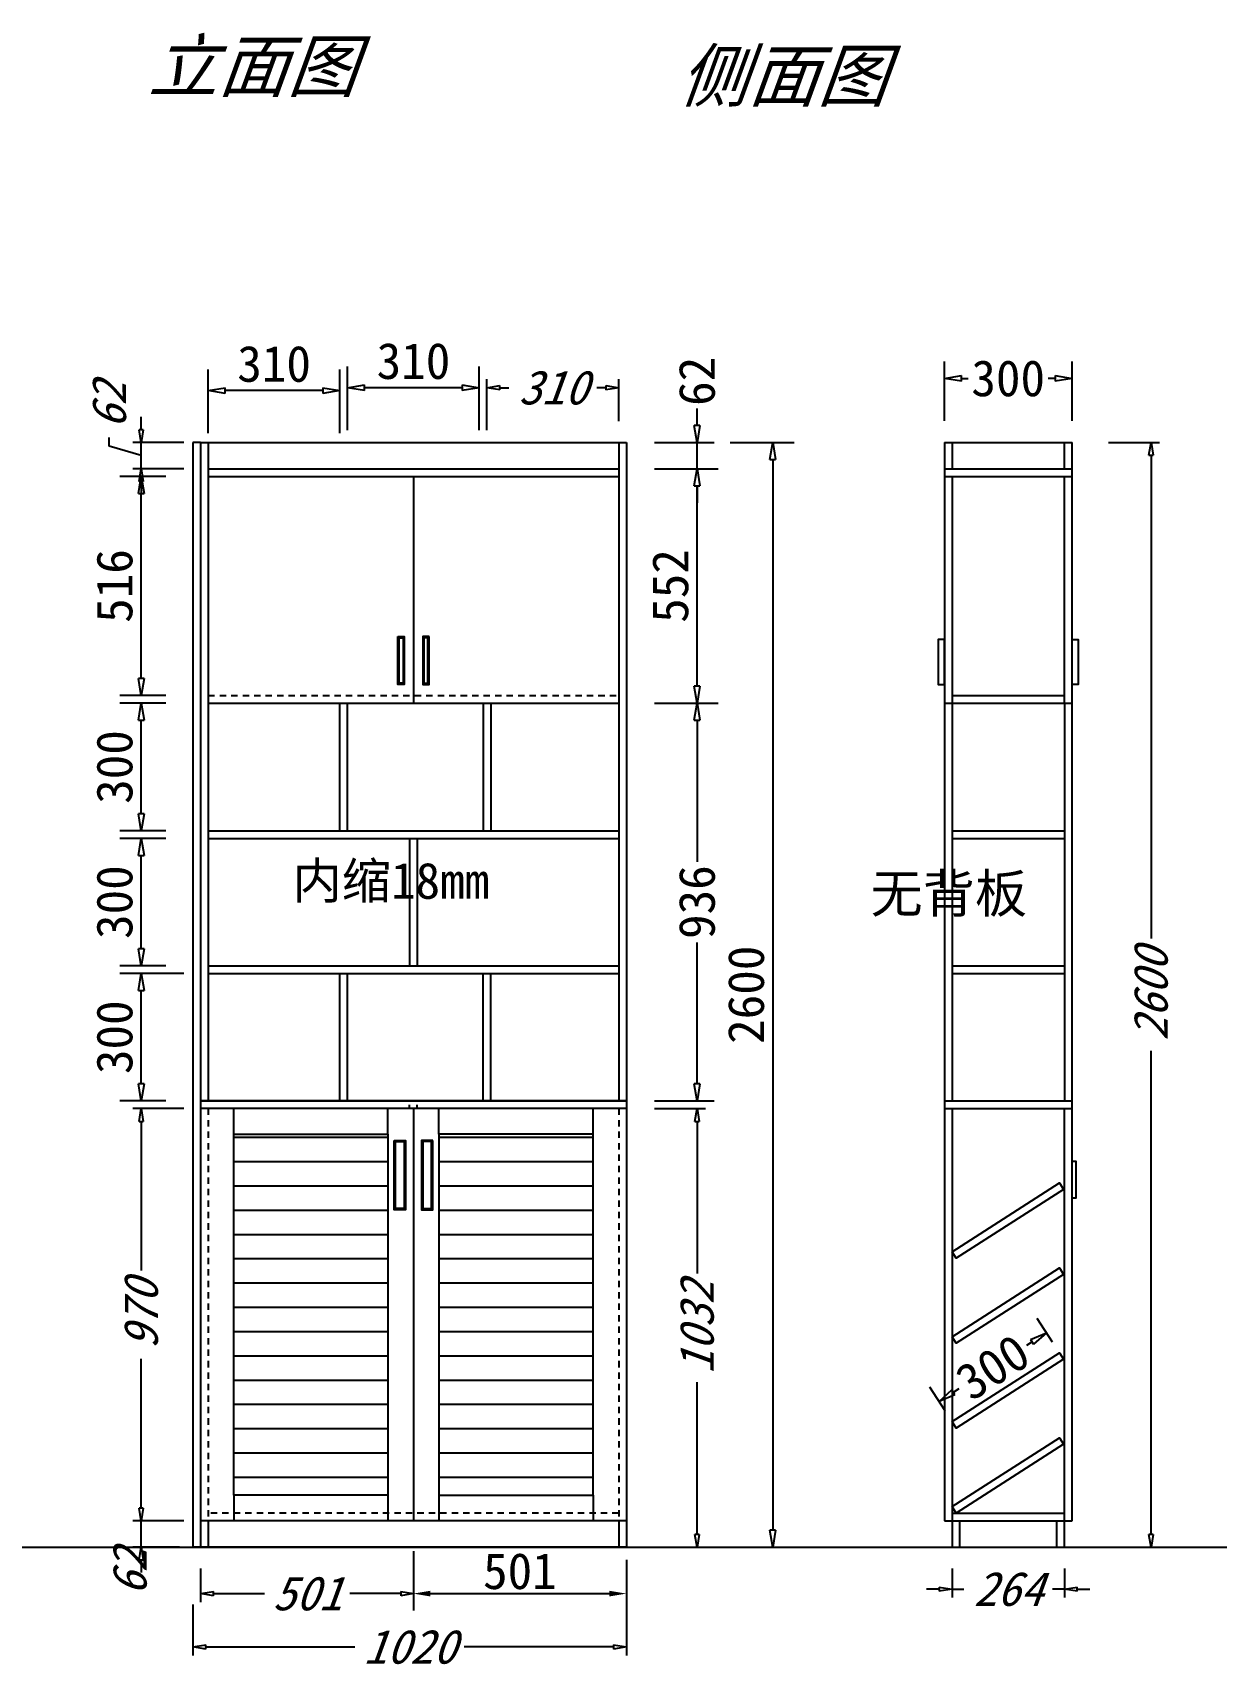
# Model space of a CAD drawing. Header units: millimetres. Extents: x 366509 to 398313, y -1245498 to -1202747.
# Drawn here: x 379150 to 381936, y -1229174 to -1225322 of the extents above; entities that cross this region are included whole.
import ezdxf

# ---------------------------------------------------------------- set-up
doc = ezdxf.new("R2010")
doc.units = ezdxf.units.MM
doc.header["$LTSCALE"] = 20
doc.linetypes.add('JIS_02_0.7', pattern=[1.35, 0.75, -0.6])
doc.layers.get('Defpoints').update_dxf_attribs({"color": 250})
doc.styles.get("Standard").update_dxf_attribs({"font": 'SimSun.ttf', "height": 85})
doc.styles.add('text', font='SimSun.ttf', dxfattribs={"height": 85})
doc.styles.add('汉字', font='SimSun.ttf', dxfattribs={"oblique": 20, "height": 80})
doc.dimstyles.new('200', dxfattribs={"dimtxt": 90, "dimasz": 40, "dimexe": 50, "dimexo": 100, "dimgap": 20, "dimtad": 1, "dimdec": 0, "dimtxsty": 'Standard', "dimblk": 'CLOSEDBLANK', "dimcen": 100, "dimdle": 50, "dimclrd": 256, "dimclre": 256, "dimclrt": 256, "dimadec": 0, "dimazin": 0, "dimtfac": 1, "dimtdec": 0, "dimtmove": 2, "dimatfit": 3, "dimldrblk": 'CLOSEDBLANK', "dimfxl": 100, "dimfxlon": 1, "dimlwd": 25, "dimlwe": 25, "dimarcsym": 0})
doc.dimstyles.new('ISO-25', dxfattribs={"dimtxt": 2.5, "dimasz": 2.5, "dimexe": 1.25, "dimexo": 0.625, "dimtad": 1, "dimtxsty": 'Standard', "dimcen": 2.5, "dimadec": 0, "dimazin": 0, "dimtfac": 1, "dimtmove": 0, "dimatfit": 3, "dimfxl": 1, "dimarcsym": 0})
doc.dimstyles.get("Standard").update_dxf_attribs({"dimtxt": 0.18, "dimasz": 0.18, "dimexe": 0.18, "dimexo": 0.0625, "dimgap": 0.09, "dimtad": 0, "dimtih": 1, "dimtoh": 1, "dimdec": 4, "dimzin": 0, "dimdsep": 46, "dimtxsty": 'Standard', "dimcen": 0.09, "dimadec": 0, "dimazin": 0, "dimtfac": 1, "dimtdec": 4, "dimtofl": 0, "dimtmove": 0, "dimatfit": 3, "dimfxl": 1, "dimtolj": 1, "dimtzin": 0, "dimarcsym": 0})
doc.dimstyles.new('周文晶', dxfattribs={"dimtxt": 70, "dimasz": 40, "dimexe": 40, "dimexo": 30, "dimgap": 10, "dimtad": 0, "dimdec": 0, "dimtxsty": 'Standard', "dimblk": 'CLOSEDBLANK', "dimcen": 200, "dimclrd": 256, "dimclre": 256, "dimadec": 0, "dimazin": 0, "dimtfac": 1, "dimtdec": 0, "dimtmove": 0, "dimatfit": 3, "dimldrblk": 'CLOSEDBLANK', "dimfxl": 100, "dimfxlon": 1, "dimarcsym": 0})

# ---------------------------------------------------------------- blocks, each defined once
blk = doc.blocks.new('_ClosedBlank')
at = {"color": 0, "linetype": 'ByBlock', "lineweight": -2}
for p, q in [((-1, 0.167), (0, 0)), ((-1, 0.167), (-1, -0.167)), ((0, 0), (-1, -0.167))]:
    blk.add_line(p, q, dxfattribs=at)
blk = doc.blocks.new('*D1112')
at = {"lineweight": 25, "transparency": 16777216}
for p, q in [((379405.4, -1228794.6), (379405.4, -1228764.6)), ((379505.4, -1228824.6), (379385.4, -1228824.6)), ((379405.4, -1228886.6), (379405.4, -1228824.6)), ((379495.2, -1228886.6), (379385.4, -1228886.6)), ((379405.4, -1228916.6), (379405.4, -1228946.6))]:
    blk.add_line(p, q, dxfattribs=at)
at = {"layer": 'Defpoints', "color": 0, "transparency": 16777216}
for p in [(379405.4, -1228824.6), (379563.2, -1228824.6), (379545.2, -1228886.6)]:
    blk.add_point(p, dxfattribs=at)
at = {"lineweight": 25, "transparency": 16777216, "xscale": 30, "yscale": 30, "zscale": 30}
for p, rotation in [((379405.4, -1228824.6), 270), ((379405.4, -1228886.6), 90)]:
    blk.add_blockref('_ClosedBlank', p, dxfattribs=dict(at, rotation=rotation))
at = {"lineweight": -3, "transparency": 16777216, "insert": (379378.9, -1228946.6), "char_height": 80, "attachment_point": 5, "rotation": 90, "style": '汉字'}
blk.add_mtext('62', dxfattribs=at)
blk = doc.blocks.new('*D1113')
at = {"lineweight": 25, "transparency": 16777216}
for p, q in [((379505.4, -1227854.6), (379385.4, -1227854.6)), ((379405.4, -1227884.6), (379405.4, -1228235.4)), ((379405.4, -1228794.6), (379405.4, -1228443.7)), ((379505.4, -1228824.6), (379385.4, -1228824.6))]:
    blk.add_line(p, q, dxfattribs=at)
at = {"layer": 'Defpoints', "color": 0, "transparency": 16777216}
for p in [(379405.4, -1227854.6), (379563.2, -1227854.6), (379563.2, -1228824.6)]:
    blk.add_point(p, dxfattribs=at)
at = {"lineweight": 25, "transparency": 16777216, "xscale": 30, "yscale": 30, "zscale": 30}
for p, rotation in [((379405.4, -1227854.6), 90), ((379405.4, -1228824.6), 270)]:
    blk.add_blockref('_ClosedBlank', p, dxfattribs=dict(at, rotation=rotation))
at = {"lineweight": -3, "transparency": 16777216, "insert": (379405.4, -1228339.6), "char_height": 80, "attachment_point": 5, "rotation": 90, "style": '汉字'}
blk.add_mtext('970', dxfattribs=at)
blk = doc.blocks.new('*D1140')
at = {"lineweight": 25, "transparency": 16777216}
for p, q in [((380219.2, -1226258), (380219.2, -1226138)), ((380529.2, -1226236.7), (380529.2, -1226138)), ((380249.2, -1226158), (380271, -1226158)), ((380499.2, -1226158), (380477.5, -1226158))]:
    blk.add_line(p, q, dxfattribs=at)
at = {"layer": 'Defpoints', "color": 0, "transparency": 16777216}
for p in [(380529.2, -1226158), (380529.2, -1226286.7), (380219.2, -1226900.6)]:
    blk.add_point(p, dxfattribs=at)
at = {"lineweight": 25, "transparency": 16777216, "xscale": 30, "yscale": 30, "zscale": 30, "rotation": 180}
blk.add_blockref('_ClosedBlank', (380219.2, -1226158), dxfattribs=at)
at = {"lineweight": 25, "transparency": 16777216, "xscale": 30, "yscale": 30, "zscale": 30}
blk.add_blockref('_ClosedBlank', (380529.2, -1226158), dxfattribs=at)
at = {"lineweight": -3, "transparency": 16777216, "insert": (380374.2, -1226158), "char_height": 80, "attachment_point": 5, "style": '汉字'}
blk.add_mtext('310', dxfattribs=at)
blk = doc.blocks.new('*D1114')
at = {"lineweight": 25, "transparency": 16777216}
for p, q in [((379527.2, -1229021.7), (379527.2, -1229141.7)), ((380547.2, -1229021.7), (380547.2, -1229141.7)), ((379557.2, -1229121.7), (379908.6, -1229121.7)), ((380517.2, -1229121.7), (380165.8, -1229121.7))]:
    blk.add_line(p, q, dxfattribs=at)
at = {"layer": 'Defpoints', "color": 0, "transparency": 16777216}
for p in [(379527.2, -1228886.6), (380547.2, -1228886.6), (380547.2, -1229121.7)]:
    blk.add_point(p, dxfattribs=at)
at = {"lineweight": 25, "transparency": 16777216, "xscale": 30, "yscale": 30, "zscale": 30, "rotation": 180}
blk.add_blockref('_ClosedBlank', (379527.2, -1229121.7), dxfattribs=at)
at = {"lineweight": 25, "transparency": 16777216, "xscale": 30, "yscale": 30, "zscale": 30}
blk.add_blockref('_ClosedBlank', (380547.2, -1229121.7), dxfattribs=at)
at = {"lineweight": -3, "transparency": 16777216, "insert": (380037.2, -1229121.7), "char_height": 80, "attachment_point": 5, "style": '汉字'}
blk.add_mtext('1020', dxfattribs=at)
blk = doc.blocks.new('*D1141')
at = {"lineweight": 25, "transparency": 16777216}
for p, q in [((381313.7, -1228936.6), (381313.7, -1229005.6)), ((381578.1, -1228936.6), (381578.1, -1229005.6)), ((381283.7, -1228985.6), (381253.7, -1228985.6)), ((381313.7, -1228985.6), (381341.3, -1228985.6)), ((381578.1, -1228985.6), (381550.5, -1228985.6)), ((381608.1, -1228985.6), (381638.1, -1228985.6))]:
    blk.add_line(p, q, dxfattribs=at)
at = {"layer": 'Defpoints', "color": 0, "transparency": 16777216}
for p in [(381313.7, -1228886.6), (381578.1, -1228886.6), (381578.1, -1228985.6)]:
    blk.add_point(p, dxfattribs=at)
at = {"lineweight": 25, "transparency": 16777216, "xscale": 30, "yscale": 30, "zscale": 30}
blk.add_blockref('_ClosedBlank', (381313.7, -1228985.6), dxfattribs=at)
at = {"lineweight": 25, "transparency": 16777216, "xscale": 30, "yscale": 30, "zscale": 30, "rotation": 180}
blk.add_blockref('_ClosedBlank', (381578.1, -1228985.6), dxfattribs=at)
at = {"lineweight": -3, "transparency": 16777216, "insert": (381445.9, -1228985.6), "char_height": 80, "attachment_point": 5, "style": '汉字'}
blk.add_mtext('264', dxfattribs=at)
blk = doc.blocks.new('*D1142')
at = {"lineweight": 25, "transparency": 16777216}
for p, q in [((381682, -1226286.6), (381802, -1226286.6)), ((381782, -1226316.6), (381782, -1227454.4)), ((381782, -1228856.6), (381782, -1227718.7)), ((381682, -1228886.6), (381802, -1228886.6))]:
    blk.add_line(p, q, dxfattribs=at)
at = {"layer": 'Defpoints', "color": 0, "transparency": 16777216}
for p in [(381596.1, -1226286.6), (381596.1, -1228886.6), (381782, -1228886.6)]:
    blk.add_point(p, dxfattribs=at)
at = {"lineweight": 25, "transparency": 16777216, "xscale": 30, "yscale": 30, "zscale": 30}
for p, rotation in [((381782, -1226286.6), 90), ((381782, -1228886.6), 270)]:
    blk.add_blockref('_ClosedBlank', p, dxfattribs=dict(at, rotation=rotation))
at = {"lineweight": -3, "transparency": 16777216, "insert": (381782, -1227586.6), "char_height": 80, "attachment_point": 5, "rotation": 90, "style": '汉字'}
blk.add_mtext('2600', dxfattribs=at)
blk = doc.blocks.new('*D1115')
at = {"lineweight": 25, "transparency": 16777216}
for p, q in [((380613.6, -1227854.6), (380733.6, -1227854.6)), ((380713.6, -1227884.6), (380713.6, -1228242.6)), ((380713.6, -1228856.6), (380713.6, -1228498.5)), ((380613.6, -1228886.6), (380733.6, -1228886.6))]:
    blk.add_line(p, q, dxfattribs=at)
at = {"layer": 'Defpoints', "color": 0, "transparency": 16777216}
for p in [(380547.2, -1227854.6), (380529.2, -1228886.6), (380713.6, -1228886.6)]:
    blk.add_point(p, dxfattribs=at)
at = {"lineweight": 25, "transparency": 16777216, "xscale": 30, "yscale": 30, "zscale": 30}
for p, rotation in [((380713.6, -1227854.6), 90), ((380713.6, -1228886.6), 270)]:
    blk.add_blockref('_ClosedBlank', p, dxfattribs=dict(at, rotation=rotation))
at = {"lineweight": -3, "transparency": 16777216, "insert": (380713.6, -1228370.6), "char_height": 80, "attachment_point": 5, "rotation": 90, "style": '汉字'}
blk.add_mtext('1032', dxfattribs=at)
blk = doc.blocks.new('*D1143')
at = {"lineweight": 25, "transparency": 16777216}
for p, q in [((379405.4, -1226256.7), (379405.4, -1226226.7)), ((379330.4, -1226295.2), (379330.4, -1226275.2)), ((379405.4, -1226317.7), (379330.4, -1226295.2)), ((379505.4, -1226286.7), (379385.4, -1226286.7)), ((379405.4, -1226348.7), (379405.4, -1226286.7)), ((379405.4, -1226348.7), (379405.4, -1226286.7)), ((379505.4, -1226348.7), (379385.4, -1226348.7)), ((379405.4, -1226378.7), (379405.4, -1226408.7))]:
    blk.add_line(p, q, dxfattribs=at)
at = {"layer": 'Defpoints', "color": 0, "transparency": 16777216}
for p in [(379405.4, -1226286.7), (379563.2, -1226286.7), (379563.2, -1226348.7)]:
    blk.add_point(p, dxfattribs=at)
at = {"lineweight": 25, "transparency": 16777216, "xscale": 30, "yscale": 30, "zscale": 30}
for p, rotation in [((379405.4, -1226286.7), 270), ((379405.4, -1226348.7), 90)]:
    blk.add_blockref('_ClosedBlank', p, dxfattribs=dict(at, rotation=rotation))
at = {"lineweight": -3, "transparency": 16777216, "insert": (379330.4, -1226200.4), "char_height": 80, "attachment_point": 5, "rotation": 90, "style": '汉字'}
blk.add_mtext('62', dxfattribs=at)
blk = doc.blocks.new('*D1116')
at = {"lineweight": 25, "transparency": 16777216}
for p, q in [((380046.2, -1228896.1), (380046.2, -1229016.1)), ((379545.2, -1228936.6), (379545.2, -1229016.1)), ((379575.2, -1228996.1), (379695.4, -1228996.1)), ((380016.2, -1228996.1), (379896.1, -1228996.1))]:
    blk.add_line(p, q, dxfattribs=at)
at = {"layer": 'Defpoints', "color": 0, "transparency": 16777216}
for p in [(380046.2, -1228824.6), (379545.2, -1228886.6), (379545.2, -1228996.1)]:
    blk.add_point(p, dxfattribs=at)
at = {"lineweight": 25, "transparency": 16777216, "xscale": 30, "yscale": 30, "zscale": 30, "rotation": 180}
blk.add_blockref('_ClosedBlank', (379545.2, -1228996.1), dxfattribs=at)
at = {"lineweight": 25, "transparency": 16777216, "xscale": 30, "yscale": 30, "zscale": 30}
blk.add_blockref('_ClosedBlank', (380046.2, -1228996.1), dxfattribs=at)
at = {"lineweight": -3, "transparency": 16777216, "insert": (379795.7, -1228996.1), "char_height": 80, "attachment_point": 5, "style": '汉字'}
blk.add_mtext('501', dxfattribs=at)
blk = doc.blocks.new('*D1117')
at = {"lineweight": 25, "transparency": 16777216}
for p, q in [((380791.8, -1226286.7), (380941.8, -1226286.7)), ((380891.8, -1226326.7), (380891.8, -1228846.6)), ((380791.8, -1228886.6), (380941.8, -1228886.6))]:
    blk.add_line(p, q, dxfattribs=at)
at = {"layer": 'Defpoints', "color": 0, "transparency": 16777216}
for p in [(380385.3, -1226286.7), (380385.3, -1228886.6), (380891.8, -1228886.6)]:
    blk.add_point(p, dxfattribs=at)
at = {"lineweight": 25, "transparency": 16777216, "xscale": 40, "yscale": 40, "zscale": 40}
for p, rotation in [((380891.8, -1226286.7), 90), ((380891.8, -1228886.6), 270)]:
    blk.add_blockref('_ClosedBlank', p, dxfattribs=dict(at, rotation=rotation))
at = {"lineweight": -3, "transparency": 16777216, "insert": (380829.3, -1227586.6), "char_height": 85, "attachment_point": 5, "rotation": 90}
blk.add_mtext('2600', dxfattribs=at)
blk = doc.blocks.new('*D1144')
at = {"lineweight": 25, "transparency": 16777216}
for p, q in [((379891.2, -1226258), (379891.2, -1226108)), ((380201.2, -1226258), (380201.2, -1226108)), ((380161.2, -1226158), (379931.2, -1226158))]:
    blk.add_line(p, q, dxfattribs=at)
at = {"layer": 'Defpoints', "color": 0, "transparency": 16777216}
for p in [(379891.2, -1226158), (380201.2, -1226900.6), (379891.2, -1227218.6)]:
    blk.add_point(p, dxfattribs=at)
at = {"lineweight": 25, "transparency": 16777216, "xscale": 40, "yscale": 40, "zscale": 40, "rotation": 180}
blk.add_blockref('_ClosedBlank', (379891.2, -1226158), dxfattribs=at)
at = {"lineweight": 25, "transparency": 16777216, "xscale": 40, "yscale": 40, "zscale": 40}
blk.add_blockref('_ClosedBlank', (380201.2, -1226158), dxfattribs=at)
at = {"lineweight": -3, "transparency": 16777216, "insert": (380046.2, -1226095.5), "char_height": 85, "attachment_point": 5}
blk.add_mtext('310', dxfattribs=at)
blk = doc.blocks.new('*D1145')
at = {"lineweight": 25, "transparency": 16777216}
for p, q in [((379563.2, -1226264.7), (379563.2, -1226114.7)), ((379873.2, -1226264.7), (379873.2, -1226114.7)), ((379833.2, -1226164.7), (379603.2, -1226164.7))]:
    blk.add_line(p, q, dxfattribs=at)
at = {"layer": 'Defpoints', "color": 0, "transparency": 16777216}
for p in [(379563.2, -1226164.7), (379873.2, -1226900.6), (379563.2, -1227359.6)]:
    blk.add_point(p, dxfattribs=at)
at = {"lineweight": 25, "transparency": 16777216, "xscale": 40, "yscale": 40, "zscale": 40, "rotation": 180}
blk.add_blockref('_ClosedBlank', (379563.2, -1226164.7), dxfattribs=at)
at = {"lineweight": 25, "transparency": 16777216, "xscale": 40, "yscale": 40, "zscale": 40}
blk.add_blockref('_ClosedBlank', (379873.2, -1226164.7), dxfattribs=at)
at = {"lineweight": -3, "transparency": 16777216, "insert": (379718.2, -1226102.2), "char_height": 85, "attachment_point": 5}
blk.add_mtext('310', dxfattribs=at)
blk = doc.blocks.new('*D1118')
at = {"lineweight": 25, "transparency": 16777216}
for p, q in [((379505.4, -1227536.6), (379355.4, -1227536.6)), ((379405.4, -1227796.6), (379405.4, -1227576.6)), ((379463.2, -1227836.6), (379355.4, -1227836.6))]:
    blk.add_line(p, q, dxfattribs=at)
at = {"layer": 'Defpoints', "color": 0, "transparency": 16777216}
for p in [(379405.4, -1227536.6), (379873.2, -1227536.6), (379563.2, -1227836.6)]:
    blk.add_point(p, dxfattribs=at)
at = {"lineweight": 25, "transparency": 16777216, "xscale": 40, "yscale": 40, "zscale": 40}
for p, rotation in [((379405.4, -1227536.6), 90), ((379405.4, -1227836.6), 270)]:
    blk.add_blockref('_ClosedBlank', p, dxfattribs=dict(at, rotation=rotation))
at = {"lineweight": -3, "transparency": 16777216, "insert": (379342.9, -1227686.6), "char_height": 85, "attachment_point": 5, "rotation": 90}
blk.add_mtext('300', dxfattribs=at)
blk = doc.blocks.new('*D1146')
at = {"lineweight": 25, "transparency": 16777216}
for p, q in [((379463.2, -1227218.6), (379355.4, -1227218.6)), ((379405.4, -1227478.6), (379405.4, -1227258.6)), ((379463.2, -1227518.6), (379355.4, -1227518.6))]:
    blk.add_line(p, q, dxfattribs=at)
at = {"layer": 'Defpoints', "color": 0, "transparency": 16777216}
for p in [(379405.4, -1227218.6), (379563.2, -1227218.6), (379563.2, -1227518.6)]:
    blk.add_point(p, dxfattribs=at)
at = {"lineweight": 25, "transparency": 16777216, "xscale": 40, "yscale": 40, "zscale": 40}
for p, rotation in [((379405.4, -1227218.6), 90), ((379405.4, -1227518.6), 270)]:
    blk.add_blockref('_ClosedBlank', p, dxfattribs=dict(at, rotation=rotation))
at = {"lineweight": -3, "transparency": 16777216, "insert": (379342.9, -1227368.6), "char_height": 85, "attachment_point": 5, "rotation": 90}
blk.add_mtext('300', dxfattribs=at)
blk = doc.blocks.new('*D1147')
at = {"lineweight": 25, "transparency": 16777216}
for p, q in [((379463.2, -1226900.6), (379355.4, -1226900.6)), ((379405.4, -1227160.6), (379405.4, -1226940.6)), ((379463.2, -1227200.6), (379355.4, -1227200.6))]:
    blk.add_line(p, q, dxfattribs=at)
at = {"layer": 'Defpoints', "color": 0, "transparency": 16777216}
for p in [(379405.4, -1226900.6), (379563.2, -1226900.6), (379563.2, -1227200.6)]:
    blk.add_point(p, dxfattribs=at)
at = {"lineweight": 25, "transparency": 16777216, "xscale": 40, "yscale": 40, "zscale": 40}
for p, rotation in [((379405.4, -1226900.6), 90), ((379405.4, -1227200.6), 270)]:
    blk.add_blockref('_ClosedBlank', p, dxfattribs=dict(at, rotation=rotation))
at = {"lineweight": -3, "transparency": 16777216, "insert": (379342.9, -1227050.6), "char_height": 85, "attachment_point": 5, "rotation": 90}
blk.add_mtext('300', dxfattribs=at)
blk = doc.blocks.new('*D1148')
at = {"lineweight": 25, "transparency": 16777216}
for p, q in [((379463.2, -1226366.7), (379355.4, -1226366.7)), ((379405.4, -1226842.6), (379405.4, -1226406.7)), ((379463.2, -1226882.6), (379355.4, -1226882.6))]:
    blk.add_line(p, q, dxfattribs=at)
at = {"layer": 'Defpoints', "color": 0, "transparency": 16777216}
for p in [(379405.4, -1226366.7), (379563.2, -1226366.7), (379563.2, -1226882.6)]:
    blk.add_point(p, dxfattribs=at)
at = {"lineweight": 25, "transparency": 16777216, "xscale": 40, "yscale": 40, "zscale": 40}
for p, rotation in [((379405.4, -1226366.7), 90), ((379405.4, -1226882.6), 270)]:
    blk.add_blockref('_ClosedBlank', p, dxfattribs=dict(at, rotation=rotation))
at = {"lineweight": -3, "transparency": 16777216, "insert": (379342.9, -1226624.6), "char_height": 85, "attachment_point": 5, "rotation": 90}
blk.add_mtext('516', dxfattribs=at)
blk = doc.blocks.new('*D1119')
at = {"lineweight": 25, "transparency": 16777216}
for p, q in [((380629.2, -1226348.7), (380763.6, -1226348.7)), ((380713.6, -1226860.6), (380713.6, -1226388.7)), ((380629.2, -1226900.6), (380763.6, -1226900.6))]:
    blk.add_line(p, q, dxfattribs=at)
at = {"layer": 'Defpoints', "color": 0, "transparency": 16777216}
for p in [(380529.2, -1226348.7), (380713.6, -1226348.7), (380529.2, -1226900.6)]:
    blk.add_point(p, dxfattribs=at)
at = {"lineweight": 25, "transparency": 16777216, "xscale": 40, "yscale": 40, "zscale": 40}
for p, rotation in [((380713.6, -1226348.7), 90), ((380713.6, -1226900.6), 270)]:
    blk.add_blockref('_ClosedBlank', p, dxfattribs=dict(at, rotation=rotation))
at = {"lineweight": -3, "transparency": 16777216, "insert": (380651.1, -1226624.6), "char_height": 85, "attachment_point": 5, "rotation": 90}
blk.add_mtext('552', dxfattribs=at)
blk = doc.blocks.new('*D1120')
at = {"color": 0, "lineweight": -2, "transparency": 16777216}
for p, q in [((380046.2, -1228896.1), (380046.2, -1229036.1)), ((380547.2, -1228916.6), (380547.2, -1229036.1)), ((380086.2, -1228996.1), (380507.2, -1228996.1))]:
    blk.add_line(p, q, dxfattribs=at)
at = {"color": 0, "transparency": 16777216}
for points in [[(380086.2, -1228989.4), (380086.2, -1229002.8), (380046.2, -1228996.1)], [(380507.2, -1228989.4), (380507.2, -1229002.8), (380547.2, -1228996.1)]]:
    blk.add_solid(points, dxfattribs=at)
at = {"layer": 'Defpoints', "color": 0, "transparency": 16777216}
for p in [(380046.2, -1228824.6), (380547.2, -1228886.6), (380547.2, -1228996.1)]:
    blk.add_point(p, dxfattribs=at)
at = {"color": 0, "lineweight": -3, "transparency": 16777216, "insert": (380296.7, -1228943.6), "char_height": 85, "attachment_point": 5}
blk.add_mtext('501', dxfattribs=at)
blk = doc.blocks.new('*D1121')
at = {"lineweight": -2, "transparency": 16777216}
for p, q in [((381295.7, -1226236.2), (381295.7, -1226096.2)), ((381596.1, -1226236.2), (381596.1, -1226096.2)), ((381335.7, -1226136.2), (381351.8, -1226136.2)), ((381556.1, -1226136.2), (381539.9, -1226136.2))]:
    blk.add_line(p, q, dxfattribs=at)
at = {"layer": 'Defpoints', "color": 0, "transparency": 16777216}
for p in [(381596.1, -1226136.2), (381295.7, -1226286.6), (381596.1, -1226286.6)]:
    blk.add_point(p, dxfattribs=at)
at = {"lineweight": -2, "transparency": 16777216, "xscale": 40, "yscale": 40, "zscale": 40, "rotation": 180}
blk.add_blockref('_ClosedBlank', (381295.7, -1226136.2), dxfattribs=at)
at = {"lineweight": -2, "transparency": 16777216, "xscale": 40, "yscale": 40, "zscale": 40}
blk.add_blockref('_ClosedBlank', (381596.1, -1226136.2), dxfattribs=at)
at = {"color": 0, "transparency": 16777216, "insert": (381445.9, -1226136.2), "char_height": 85, "attachment_point": 5}
blk.add_mtext('300', dxfattribs=at)
blk = doc.blocks.new('*D1122')
at = {"lineweight": -2, "transparency": 16777216}
for p, q in [((380713.6, -1226246.7), (380713.6, -1226206.7)), ((380613.6, -1226286.7), (380753.6, -1226286.7)), ((380713.6, -1226348.7), (380713.6, -1226286.7)), ((380613.6, -1226348.7), (380753.6, -1226348.7)), ((380713.6, -1226388.7), (380713.6, -1226428.7))]:
    blk.add_line(p, q, dxfattribs=at)
at = {"layer": 'Defpoints', "color": 0, "transparency": 16777216}
for p in [(380529.2, -1226286.7), (380713.6, -1226286.7), (380529.2, -1226348.7)]:
    blk.add_point(p, dxfattribs=at)
at = {"lineweight": -2, "transparency": 16777216, "xscale": 40, "yscale": 40, "zscale": 40}
for p, rotation in [((380713.6, -1226286.7), 270), ((380713.6, -1226348.7), 90)]:
    blk.add_blockref('_ClosedBlank', p, dxfattribs=dict(at, rotation=rotation))
at = {"color": 0, "transparency": 16777216, "insert": (380713.6, -1226142.9), "char_height": 85, "attachment_point": 5, "rotation": 90}
blk.add_mtext('62', dxfattribs=at)
blk = doc.blocks.new('*D1123')
at = {"lineweight": -2, "transparency": 16777216}
for p, q in [((380613.6, -1226900.6), (380753.6, -1226900.6)), ((380713.6, -1226940.6), (380713.6, -1227273.6)), ((380713.6, -1227796.6), (380713.6, -1227463.6)), ((380613.6, -1227836.6), (380753.6, -1227836.6))]:
    blk.add_line(p, q, dxfattribs=at)
at = {"layer": 'Defpoints', "color": 0, "transparency": 16777216}
for p in [(380529.2, -1226900.6), (380529.2, -1227836.6), (380713.6, -1227836.6)]:
    blk.add_point(p, dxfattribs=at)
at = {"lineweight": -2, "transparency": 16777216, "xscale": 40, "yscale": 40, "zscale": 40}
for p, rotation in [((380713.6, -1226900.6), 90), ((380713.6, -1227836.6), 270)]:
    blk.add_blockref('_ClosedBlank', p, dxfattribs=dict(at, rotation=rotation))
at = {"color": 0, "transparency": 16777216, "insert": (380713.6, -1227368.6), "char_height": 85, "attachment_point": 5, "rotation": 90}
blk.add_mtext('936', dxfattribs=at)
blk = doc.blocks.new('*D1124')
at = {"lineweight": -2, "transparency": 16777216}
for p, q in [((381550.1, -1228404.3), (381514.2, -1228348.4)), ((381502.1, -1228403.6), (381488.7, -1228412.2)), ((381297.5, -1228566.1), (381261.7, -1228510.2)), ((381316.9, -1228522.3), (381330.3, -1228513.7))]:
    blk.add_line(p, q, dxfattribs=at)
at = {"layer": 'Defpoints', "color": 0, "transparency": 16777216}
for p in [(381535.8, -1228382), (381566.3, -1228429.5), (381313.7, -1228591.4)]:
    blk.add_point(p, dxfattribs=at)
at = {"lineweight": -2, "transparency": 16777216, "xscale": 40, "yscale": 40, "zscale": 40}
for p, rotation in [((381535.8, -1228382), 32.65196531528703), ((381283.2, -1228543.9), 212.651965315287)]:
    blk.add_blockref('_ClosedBlank', p, dxfattribs=dict(at, rotation=rotation))
at = {"color": 0, "transparency": 16777216, "insert": (381409.5, -1228463), "char_height": 85, "attachment_point": 5, "rotation": 32.652}
blk.add_mtext('300', dxfattribs=at)

msp = doc.modelspace()

# ---------------------------------------------------------------- hatches: boundary and pattern name
at = {"lineweight": -3}
h = msp.add_hatch(dxfattribs=at)
h.set_pattern_fill('LINE', color=250, scale=18, style=0)
h.set_pattern_definition([(0, (258626.51, -1220835.35), (0, 57.15), [])])
h.paths.add_polyline_path([(380469.234, -1227914.551), (380106.234, -1227914.551), (380106.234, -1228764.551), (380469.234, -1228764.551)])
h.paths.add_polyline_path([(379623.234, -1228764.551), (379986.234, -1228764.551), (379986.234, -1227914.551), (379623.234, -1227914.551)])

# ---------------------------------------------------------------- linework, layer by layer
for p, q in [((379527.234, -1226286.686), (379527.234, -1228886.551)), ((379545.234, -1226286.686), (379545.234, -1228886.551)), ((379545.234, -1226286.686), (380547.234, -1226286.686)), ((379563.234, -1226286.686), (379563.234, -1227836.551)), ((380273.346, -1226286.686), (380547.234, -1226286.686)), ((380529.234, -1226286.686), (380529.234, -1227836.551)), ((380547.234, -1226286.686), (380547.234, -1228886.551)), ((381295.675, -1226286.551), (381596.062, -1226286.551)), ((381295.675, -1226286.551), (381295.675, -1228824.551)), ((381313.675, -1226286.551), (381313.675, -1226348.551)), ((381313.675, -1226286.551), (381313.675, -1226348.551)), ((381578.062, -1226348.551), (381578.062, -1226286.551)), ((381578.062, -1226348.551), (381578.062, -1226286.551)), ((381596.062, -1228824.551), (381596.062, -1226286.551)), ((379563.234, -1226348.686), (380529.234, -1226348.686)), ((379563.234, -1226366.686), (380529.234, -1226366.686)), ((381295.675, -1226348.551), (381596.062, -1226348.551)), ((381295.675, -1226366.551), (381596.062, -1226366.551)), ((381313.675, -1226366.551), (381313.675, -1226900.551)), ((381578.062, -1226900.551), (381578.062, -1226366.551)), ((381313.675, -1226882.551), (381578.062, -1226882.551)), ((379563.234, -1226900.551), (380529.234, -1226900.551)), ((379873.234, -1227200.551), (379873.234, -1226900.551)), ((379891.234, -1227200.551), (379891.234, -1226900.551)), ((380210.234, -1226900.551), (380210.234, -1227200.551)), ((380228.234, -1226900.551), (380228.234, -1227200.551)), ((381295.675, -1226900.551), (381596.062, -1226900.551)), ((379563.234, -1227200.551), (380529.234, -1227200.551)), ((379563.234, -1227218.551), (380529.234, -1227218.551)), ((381313.675, -1227200.551), (381578.062, -1227200.551)), ((381313.675, -1227218.551), (381578.062, -1227218.551)), ((379563.234, -1227518.551), (380529.234, -1227518.551)), ((379563.234, -1227536.551), (380529.234, -1227536.551)), ((379873.234, -1227836.551), (379873.234, -1227536.551)), ((379891.234, -1227836.551), (379891.234, -1227536.551)), ((380210.234, -1227836.551), (380210.234, -1227536.551)), ((380228.234, -1227836.551), (380228.234, -1227536.551)), ((381313.675, -1227518.551), (381578.062, -1227518.551)), ((381313.675, -1227536.551), (381578.062, -1227536.551)), ((380547.234, -1227836.551), (379545.234, -1227836.551)), ((379545.234, -1227836.551), (380547.234, -1227836.551)), ((381295.675, -1227836.551), (381596.062, -1227836.551)), ((380547.234, -1227854.551), (379545.234, -1227854.551)), ((380547.234, -1227854.551), (379545.234, -1227854.551)), ((379623.234, -1227914.551), (379623.234, -1227854.551)), ((379986.234, -1227914.551), (379986.234, -1227854.551)), ((380046.234, -1227854.551), (380046.234, -1228824.551)), ((380106.234, -1227914.551), (380106.234, -1227854.551)), ((380469.234, -1227914.551), (380469.234, -1227854.551)), ((381295.675, -1227854.551), (381596.062, -1227854.551)), ((381313.675, -1227854.551), (381313.675, -1228886.551)), ((381578.062, -1228886.551), (381578.062, -1227854.551)), ((379623.234, -1228764.551), (379623.234, -1228824.551)), ((379986.234, -1228764.551), (379986.234, -1228824.551)), ((380106.234, -1228764.551), (380106.234, -1228824.551)), ((380469.234, -1228764.551), (380469.234, -1228824.551)), ((381313.675, -1228806.551), (381578.062, -1228806.551)), ((380547.234, -1228824.551), (379545.234, -1228824.551)), ((380529.234, -1228824.551), (380529.234, -1228886.551)), ((381295.675, -1228824.551), (381596.062, -1228824.551)), ((381331.675, -1228824.551), (381331.675, -1228886.551)), ((381560.062, -1228886.551), (381560.062, -1228824.551)), ((380547.234, -1228886.551), (379545.234, -1228886.551)), ((381313.675, -1228886.551), (381578.062, -1228886.551))]:
    msp.add_line(p, q, dxfattribs=at)
for p, q in [((379545.234, -1226286.686), (379527.234, -1226286.686)), ((380046.234, -1226366.686), (380046.234, -1226900.551)), ((381313.675, -1226900.551), (381313.675, -1227836.551)), ((381578.062, -1226900.551), (381578.062, -1227836.551)), ((380037.234, -1227218.551), (380037.234, -1227518.551)), ((380055.234, -1227218.551), (380055.234, -1227518.551)), ((379563.234, -1228824.551), (379563.234, -1228886.551)), ((366509.141, -1228886.551), (398312.891, -1228886.551)), ((379545.234, -1228886.551), (379527.234, -1228886.551))]:
    msp.add_line(p, q)
at = {"color": 250, "linetype": 'JIS_02_0.7', "lineweight": -3}
for p, q in [((379563.234, -1226882.551), (380529.234, -1226882.551)), ((380037.234, -1227854.551), (380037.234, -1227845.551)), ((380055.234, -1227854.551), (380055.234, -1227845.551)), ((379563.234, -1227854.551), (379563.234, -1228824.551)), ((380529.234, -1227854.551), (380529.234, -1228824.551)), ((380529.234, -1228806.551), (379563.234, -1228806.551))]:
    msp.add_line(p, q, dxfattribs=at)
for points in [[(380009.422, -1226743.523), (380024.602, -1226743.523), (380024.602, -1226856.086), (380009.422, -1226856.086)], [(380012.422, -1226746.523), (380021.602, -1226746.523), (380021.602, -1226853.086), (380012.422, -1226853.086)], [(380083.047, -1226743.523), (380067.867, -1226743.523), (380067.867, -1226856.086), (380083.047, -1226856.086)], [(380080.047, -1226746.523), (380070.867, -1226746.523), (380070.867, -1226853.086), (380080.047, -1226853.086)], [(381295.675, -1226750.508), (381280.938, -1226750.508), (381280.938, -1226856.328), (381295.675, -1226856.328)], [(381596.062, -1226750.508), (381610.8, -1226750.508), (381610.8, -1226856.328), (381596.062, -1226856.328)], [(381596.062, -1227978.097), (381605.392, -1227978.097), (381605.392, -1228065.675), (381596.062, -1228065.675)]]:
    msp.add_lwpolyline(points, close=True)
at = {"lineweight": -3}
for points in [[(379623.234, -1227914.551), (379986.234, -1227914.551), (379986.234, -1228764.551), (379623.234, -1228764.551)], [(380469.234, -1227914.551), (380106.234, -1227914.551), (380106.234, -1228764.551), (380469.234, -1228764.551)], [(380000.939, -1227929.372), (380027.506, -1227929.372), (380027.506, -1228092.884), (380000.939, -1228092.884)], [(380003.939, -1227932.372), (380024.506, -1227932.372), (380024.506, -1228089.884), (380003.939, -1228089.884)], [(380091.53, -1227929.372), (380064.963, -1227929.372), (380064.963, -1228092.884), (380091.53, -1228092.884)], [(380088.53, -1227932.372), (380067.963, -1227932.372), (380067.963, -1228089.884), (380088.53, -1228089.884)]]:
    msp.add_lwpolyline(points, close=True, dxfattribs=at)
for points in [[(381313.675, -1228191.396), (381566.264, -1228029.536), (381575.976, -1228044.691), (381323.387, -1228206.551), (381313.675, -1228191.396)], [(381313.675, -1228391.396), (381566.264, -1228229.536), (381575.976, -1228244.691), (381323.387, -1228406.551), (381313.675, -1228391.396)], [(381313.675, -1228591.396), (381566.264, -1228429.536), (381575.976, -1228444.691), (381323.387, -1228606.551), (381313.675, -1228591.396)], [(381313.675, -1228791.396), (381566.264, -1228629.536), (381575.976, -1228644.691), (381323.387, -1228806.551), (381313.675, -1228791.396)]]:
    msp.add_lwpolyline(points)

# ---------------------------------------------------------------- texts
at = {"color": 0, "char_height": 120, "width": 1293.93172, "attachment_point": 1, "style": '汉字'}
for s, insert in [('立面图', (379421.291, -1225340.907)), ('侧面图', (380669.042, -1225363.533))]:
    msp.add_mtext(s, dxfattribs=dict(at, insert=insert))
at = {"insert": (379761.406, -1227275.703), "char_height": 85, "width": 635.82031, "attachment_point": 1, "style": 'text'}
msp.add_mtext('内缩18mm', dxfattribs=at)
at = {"lineweight": -3, "insert": (381121.938, -1227303.174), "char_height": 90, "width": 545.64139, "attachment_point": 1}
msp.add_mtext('无背板', dxfattribs=at)

# ---------------------------------------------------------------- dimensions: what is measured, and where the dimension line sits
at = {"lineweight": -3}
for base, p1, p2, picture, middle in [((379891.234, -1226158.015), (380201.234, -1226900.551), (379891.234, -1227218.551), '*D1144', (380046.234, -1226095.515)), ((379563.234, -1226164.682), (379873.234, -1226900.551), (379563.234, -1227359.551), '*D1145', (379718.234, -1226102.182))]:
    dim = msp.add_linear_dim(base=base, p1=p1, p2=p2, dimstyle='200', dxfattribs=at)
    dim.commit()
    dim.dimension.update_dxf_attribs({"geometry": picture, "text_midpoint": middle})
for base, p1, p2, dimstyle, override, picture, middle in [((380529.234, -1226158.015), (380219.234, -1226900.551), (380529.234, -1226286.686), 'Standard', {"dimtxt": 80, "dimasz": 30, "dimexe": 20, "dimexo": 50, "dimgap": 10, "dimtih": 0, "dimtoh": 0, "dimdec": 0, "dimzin": 8, "dimtxsty": '汉字', "dimblk": 'ClosedBlank', "dimcen": 2.5, "dimclrd": 256, "dimclre": 256, "dimclrt": 256, "dimtdec": 0, "dimtofl": 1, "dimtmove": 1, "dimldrblk": 'ClosedBlank', "dimfxl": 100, "dimfxlon": 1, "dimtolj": 0, "dimtzin": 8, "dimlwd": 25, "dimlwe": 25, "dimarcsym": 1}, '*D1140', (380374.234, -1226158.015)), ((380547.234, -1228996.095), (380046.234, -1228824.551), (380547.234, -1228886.551), 'ISO-25', {"dimtxt": 70, "dimasz": 40, "dimexe": 40, "dimexo": 30, "dimgap": 10, "dimfxl": 100, "dimfxlon": 1}, '*D1120', (380296.734, -1228943.595)), ((380547.234, -1229121.654), (379527.234, -1228886.551), (380547.234, -1228886.551), 'Standard', {"dimtxt": 80, "dimasz": 30, "dimexe": 20, "dimexo": 50, "dimgap": 10, "dimtih": 0, "dimtoh": 0, "dimdec": 0, "dimzin": 8, "dimtxsty": '汉字', "dimblk": 'ClosedBlank', "dimcen": 2.5, "dimclrd": 256, "dimclre": 256, "dimclrt": 256, "dimtdec": 0, "dimtofl": 1, "dimtmove": 1, "dimldrblk": 'ClosedBlank', "dimfxl": 100, "dimfxlon": 1, "dimtolj": 0, "dimtzin": 8, "dimlwd": 25, "dimlwe": 25, "dimarcsym": 1}, '*D1114', (380037.234, -1229121.654)), ((381578.062, -1228985.581), (381313.675, -1228886.551), (381578.062, -1228886.551), 'Standard', {"dimtxt": 80, "dimasz": 30, "dimexe": 20, "dimexo": 50, "dimgap": 10, "dimtih": 0, "dimtoh": 0, "dimdec": 0, "dimzin": 8, "dimtxsty": '汉字', "dimblk": 'ClosedBlank', "dimcen": 2.5, "dimclrd": 256, "dimclre": 256, "dimclrt": 256, "dimtdec": 0, "dimtofl": 1, "dimtmove": 1, "dimldrblk": 'ClosedBlank', "dimfxl": 100, "dimfxlon": 1, "dimtolj": 0, "dimtzin": 8, "dimlwd": 25, "dimlwe": 25, "dimarcsym": 1}, '*D1141', (381445.869, -1228985.581))]:
    dim = msp.add_linear_dim(base=base, p1=p1, p2=p2, dimstyle=dimstyle, override=override, dxfattribs=at)
    dim.commit()
    dim.dimension.update_dxf_attribs({"geometry": picture, "text_midpoint": middle})
for base, p1, p2, picture, middle in [((380713.597, -1226286.686), (380529.234, -1226348.686), (380529.234, -1226286.686), '*D1122', (380713.597, -1226142.853)), ((380713.597, -1227836.551), (380529.234, -1226900.551), (380529.234, -1227836.551), '*D1123', (380713.597, -1227368.551))]:
    dim = msp.add_linear_dim(base=base, p1=p1, p2=p2, angle=90, dimstyle='周文晶')
    dim.commit()
    dim.dimension.update_dxf_attribs({"geometry": picture, "text_midpoint": middle})
dim = msp.add_linear_dim(base=(381596.062, -1226136.172), p1=(381295.675, -1226286.551), p2=(381596.062, -1226286.551), dimstyle='周文晶')
dim.commit()
dim.dimension.update_dxf_attribs({"geometry": '*D1121', "text_midpoint": (381445.869, -1226136.172)})
for base, p1, p2, angle, picture, middle in [((379405.432, -1226286.686), (379563.234, -1226348.686), (379563.234, -1226286.686), 90, '*D1143', (379330.432, -1226265.186)), ((381781.96, -1228886.551), (381596.062, -1226286.551), (381596.062, -1228886.551), 90, '*D1142', (381781.96, -1227586.551)), ((379405.432, -1227854.551), (379563.234, -1228824.551), (379563.234, -1227854.551), 270, '*D1113', (379405.432, -1228339.551)), ((380713.597, -1228886.551), (380547.234, -1227854.551), (380529.234, -1228886.551), 90, '*D1115', (380713.597, -1228370.551)), ((379545.234, -1228996.095), (380046.234, -1228824.551), (379545.234, -1228886.551), 180, '*D1116', (379795.734, -1228996.095))]:
    dim = msp.add_linear_dim(base=base, p1=p1, p2=p2, angle=angle, dimstyle='Standard', override={"dimtxt": 80, "dimasz": 30, "dimexe": 20, "dimexo": 50, "dimgap": 10, "dimtih": 0, "dimtoh": 0, "dimdec": 0, "dimzin": 8, "dimtxsty": '汉字', "dimblk": 'ClosedBlank', "dimcen": 2.5, "dimclrd": 256, "dimclre": 256, "dimclrt": 256, "dimtdec": 0, "dimtofl": 1, "dimtmove": 1, "dimldrblk": 'ClosedBlank', "dimfxl": 100, "dimfxlon": 1, "dimtolj": 0, "dimtzin": 8, "dimlwd": 25, "dimlwe": 25, "dimarcsym": 1}, dxfattribs=at)
    dim.commit()
    dim.dimension.update_dxf_attribs({"geometry": picture, "text_midpoint": middle})
for base, p1, p2, picture, middle in [((380891.824, -1228886.551), (380385.29, -1226286.686), (380385.29, -1228886.551), '*D1117', (380829.324, -1227586.619)), ((379405.432, -1226366.686), (379563.234, -1226882.551), (379563.234, -1226366.686), '*D1148', (379342.932, -1226624.619)), ((380713.597, -1226348.686), (380529.234, -1226900.551), (380529.234, -1226348.686), '*D1119', (380651.097, -1226624.619)), ((379405.432, -1226900.551), (379563.234, -1227200.551), (379563.234, -1226900.551), '*D1147', (379342.932, -1227050.551)), ((379405.432, -1227218.551), (379563.234, -1227518.551), (379563.234, -1227218.551), '*D1146', (379342.932, -1227368.551)), ((379405.432, -1227536.551), (379563.234, -1227836.551), (379873.234, -1227536.551), '*D1118', (379342.932, -1227686.551))]:
    dim = msp.add_linear_dim(base=base, p1=p1, p2=p2, angle=90, dimstyle='200', dxfattribs=at)
    dim.commit()
    dim.dimension.update_dxf_attribs({"geometry": picture, "text_midpoint": middle})
dim = msp.add_aligned_dim(p1=(381313.675, -1228591.396), p2=(381566.264, -1228429.536), distance=56.422, dimstyle='周文晶')
dim.commit()
dim.dimension.update_dxf_attribs({"geometry": '*D1124', "text_midpoint": (381409.528, -1228462.961)})
dim = msp.add_linear_dim(base=(379405.432, -1228824.551), p1=(379545.234, -1228886.551), p2=(379563.234, -1228824.551), angle=270, dimstyle='Standard', override={"dimtxt": 80, "dimasz": 30, "dimexe": 20, "dimexo": 50, "dimgap": 10, "dimtih": 0, "dimtoh": 0, "dimdec": 0, "dimzin": 8, "dimtxsty": '汉字', "dimblk": 'ClosedBlank', "dimcen": 2.5, "dimclrd": 256, "dimclre": 256, "dimclrt": 256, "dimtdec": 0, "dimtofl": 1, "dimtmove": 1, "dimldrblk": 'ClosedBlank', "dimfxl": 100, "dimfxlon": 1, "dimtolj": 0, "dimtzin": 8, "dimlwd": 25, "dimlwe": 25, "dimarcsym": 1}, dxfattribs=at)
dim.commit()
dim.dimension.update_dxf_attribs({"geometry": '*D1112', "text_midpoint": (379378.871, -1228946.551), "dimtype": 128})

doc.saveas('drawing.dxf')
